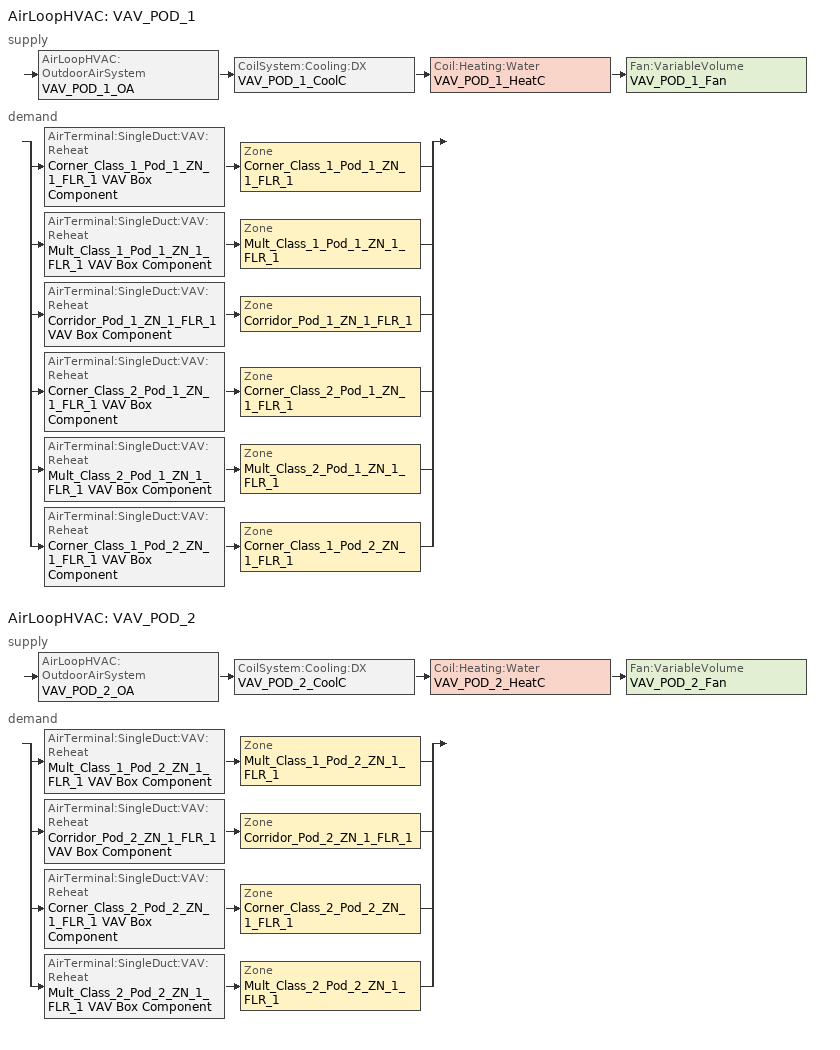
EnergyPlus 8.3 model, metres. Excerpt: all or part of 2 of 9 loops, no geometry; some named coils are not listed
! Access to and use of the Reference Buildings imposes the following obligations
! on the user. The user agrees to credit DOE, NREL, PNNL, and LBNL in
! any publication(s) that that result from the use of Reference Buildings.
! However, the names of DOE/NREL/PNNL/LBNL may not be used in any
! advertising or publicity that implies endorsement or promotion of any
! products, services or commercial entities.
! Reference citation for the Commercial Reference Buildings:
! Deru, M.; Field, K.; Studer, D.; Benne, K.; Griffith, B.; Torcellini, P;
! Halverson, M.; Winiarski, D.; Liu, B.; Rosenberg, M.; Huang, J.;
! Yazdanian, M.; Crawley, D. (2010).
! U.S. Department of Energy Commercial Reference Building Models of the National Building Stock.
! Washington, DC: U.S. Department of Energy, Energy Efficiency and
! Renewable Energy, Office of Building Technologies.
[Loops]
AirLoopHVAC 'VAV_POD_1'
 supply: AirLoopHVAC:OutdoorAirSystem 'VAV_POD_1_OA' > CoilSystem:Cooling:DX 'VAV_POD_1_CoolC' > Coil:Heating:Water 'VAV_POD_1_HeatC' > Fan:VariableVolume 'VAV_POD_1_Fan'
 demand: split
  | AirTerminal:SingleDuct:VAV:Reheat 'Corner_Class_1_Pod_1_ZN_1_FLR_1 VAV Box Component' > Zone 'Corner_Class_1_Pod_1_ZN_1_FLR_1'
  | AirTerminal:SingleDuct:VAV:Reheat 'Mult_Class_1_Pod_1_ZN_1_FLR_1 VAV Box Component' > Zone 'Mult_Class_1_Pod_1_ZN_1_FLR_1'
  | AirTerminal:SingleDuct:VAV:Reheat 'Corridor_Pod_1_ZN_1_FLR_1 VAV Box Component' > Zone 'Corridor_Pod_1_ZN_1_FLR_1'
  | AirTerminal:SingleDuct:VAV:Reheat 'Corner_Class_2_Pod_1_ZN_1_FLR_1 VAV Box Component' > Zone 'Corner_Class_2_Pod_1_ZN_1_FLR_1'
  | AirTerminal:SingleDuct:VAV:Reheat 'Mult_Class_2_Pod_1_ZN_1_FLR_1 VAV Box Component' > Zone 'Mult_Class_2_Pod_1_ZN_1_FLR_1'
  | AirTerminal:SingleDuct:VAV:Reheat 'Corner_Class_1_Pod_2_ZN_1_FLR_1 VAV Box Component' > Zone 'Corner_Class_1_Pod_2_ZN_1_FLR_1'
AirLoopHVAC 'VAV_POD_2'
 supply: AirLoopHVAC:OutdoorAirSystem 'VAV_POD_2_OA' > CoilSystem:Cooling:DX 'VAV_POD_2_CoolC' > Coil:Heating:Water 'VAV_POD_2_HeatC' > Fan:VariableVolume 'VAV_POD_2_Fan'
 demand: split
  | AirTerminal:SingleDuct:VAV:Reheat 'Mult_Class_1_Pod_2_ZN_1_FLR_1 VAV Box Component' > Zone 'Mult_Class_1_Pod_2_ZN_1_FLR_1'
  | AirTerminal:SingleDuct:VAV:Reheat 'Corridor_Pod_2_ZN_1_FLR_1 VAV Box Component' > Zone 'Corridor_Pod_2_ZN_1_FLR_1'
  | AirTerminal:SingleDuct:VAV:Reheat 'Corner_Class_2_Pod_2_ZN_1_FLR_1 VAV Box Component' > Zone 'Corner_Class_2_Pod_2_ZN_1_FLR_1'
  | AirTerminal:SingleDuct:VAV:Reheat 'Mult_Class_2_Pod_2_ZN_1_FLR_1 VAV Box Component' > Zone 'Mult_Class_2_Pod_2_ZN_1_FLR_1'
[Fan:VariableVolume] Availability Schedule=HVACOperationSchd; Pressure Rise {Pa}=1109.648; Maximum Flow Rate {m3/s}=AUTOSIZE; Fan Power Minimum Flow Rate Input Method=FixedFlowRate; Fan Power Minimum Air Flow Rate {m3/s}=0; Motor In Airstream Fraction=1; Fan Power Coefficient 1=0.0407599; Fan Power Coefficient 2=0.088045; Fan Power Coefficient 3=-0.0729261; Fan Power Coefficient 4=0.94374; Fan Power Coefficient 5=0
Name | Fan Total Efficiency | Motor Efficiency
VAV_POD_1_Fan | 0.5915 | 0.91
VAV_POD_2_Fan | 0.58175 | 0.895
[Coil:Cooling:DX:TwoSpeed] Availability Schedule=ALWAYS_ON; High Speed Gross Rated Total Cooling Capacity {W}=AUTOSIZE; High Speed Rated Sensible Heat Ratio=AUTOSIZE; High Speed Gross Rated Cooling COP {W/W}=3.23372; High Speed Rated Air Flow Rate {m3/s}=AUTOSIZE; Total Cooling Capacity Function of Temperature Curve=Measured_CoolCStandard10Ton_CapFT; Total Cooling Capacity Function of Flow Fraction Curve=Measured_CoolCStandard10Ton_CapFF; Energy Input Ratio Function of Temperature Curve=Measured_CoolCStandard10Ton_EIRFT; Energy Input Ratio Function of Flow Fraction Curve=Measured_CoolCStandard10Ton_EIRFFF; Part Load Fraction Correlation Curve=No_PLR_Degredation; Low Speed Gross Rated Total Cooling Capacity {W}=AUTOSIZE; Low Speed Gross Rated Sensible Heat Ratio=AUTOSIZE; Low Speed Gross Rated Cooling COP {W/W}=3.28187; Low Speed Rated Air Flow Rate {m3/s}=AUTOSIZE; Low Speed Total Cooling Capacity Function of Temperature Curve=Measured_LowSpeedCoolCapLSFT; Low Speed Energy Input Ratio Function of Temperature Curve=Measured_LowSpeedCoolEIRLSFT
VAV_POD_1_CoolC DXCoil; VAV_POD_2_CoolC DXCoil
[Coil:Heating:Water] Availability Schedule=ALWAYS_ON; U-Factor Times Area Value {W/K}=AUTOSIZE; Maximum Water Flow Rate {m3/s}=AUTOSIZE; Performance Input Method=UFactorTimesAreaAndDesignWaterFlowRate; Rated Capacity {W}=AUTOSIZE; Rated Inlet Water Temperature {C}=82.2; Rated Inlet Air Temperature {C}=16.6; Rated Outlet Water Temperature {C}=71.1; Rated Outlet Air Temperature {C}=32.2
VAV_POD_1_HeatC; VAV_POD_2_HeatC
[AirTerminal:SingleDuct:VAV:Reheat] Availability Schedule=ALWAYS_ON; Maximum Air Flow Rate {m3/s}=AUTOSIZE; Zone Minimum Air Flow Input Method=Constant; Constant Minimum Air Flow Fraction=0.3; Maximum Hot Water or Steam Flow Rate {m3/s}=AUTOSIZE; Minimum Hot Water or Steam Flow Rate {m3/s}=0; Convergence Tolerance=0.001; Damper Heating Action=NORMAL
Name | Reheat Coil
Corner_Class_1_Pod_1_ZN_1_FLR_1 VAV Box Component | Corner_Class_1_Pod_1_ZN_1_FLR_1 VAV Box Reheat Coil
Corner_Class_1_Pod_2_ZN_1_FLR_1 VAV Box Component | Corner_Class_1_Pod_2_ZN_1_FLR_1 VAV Box Reheat Coil
Corner_Class_2_Pod_1_ZN_1_FLR_1 VAV Box Component | Corner_Class_2_Pod_1_ZN_1_FLR_1 VAV Box Reheat Coil
Corner_Class_2_Pod_2_ZN_1_FLR_1 VAV Box Component | Corner_Class_2_Pod_2_ZN_1_FLR_1 VAV Box Reheat Coil
Corridor_Pod_1_ZN_1_FLR_1 VAV Box Component | Corridor_Pod_1_ZN_1_FLR_1 VAV Box Reheat Coil
Corridor_Pod_2_ZN_1_FLR_1 VAV Box Component | Corridor_Pod_2_ZN_1_FLR_1 VAV Box Reheat Coil
Mult_Class_1_Pod_1_ZN_1_FLR_1 VAV Box Component | Mult_Class_1_Pod_1_ZN_1_FLR_1 VAV Box Reheat Coil
Mult_Class_1_Pod_2_ZN_1_FLR_1 VAV Box Component | Mult_Class_1_Pod_2_ZN_1_FLR_1 VAV Box Reheat Coil
Mult_Class_2_Pod_1_ZN_1_FLR_1 VAV Box Component | Mult_Class_2_Pod_1_ZN_1_FLR_1 VAV Box Reheat Coil
Mult_Class_2_Pod_2_ZN_1_FLR_1 VAV Box Component | Mult_Class_2_Pod_2_ZN_1_FLR_1 VAV Box Reheat Coil
[Zone equipment]
Corner_Class_1_Pod_1_ZN_1_FLR_1: Corner_Class_1_Pod_1_ZN_1_FLR_1 VAV Box Component
Corner_Class_1_Pod_2_ZN_1_FLR_1: Corner_Class_1_Pod_2_ZN_1_FLR_1 VAV Box Component
Corner_Class_2_Pod_1_ZN_1_FLR_1: Corner_Class_2_Pod_1_ZN_1_FLR_1 VAV Box Component
Corner_Class_2_Pod_2_ZN_1_FLR_1: Corner_Class_2_Pod_2_ZN_1_FLR_1 VAV Box Component
Corridor_Pod_1_ZN_1_FLR_1: Corridor_Pod_1_ZN_1_FLR_1 VAV Box Component
Corridor_Pod_2_ZN_1_FLR_1: Corridor_Pod_2_ZN_1_FLR_1 VAV Box Component
Mult_Class_1_Pod_1_ZN_1_FLR_1: Mult_Class_1_Pod_1_ZN_1_FLR_1 VAV Box Component
Mult_Class_1_Pod_2_ZN_1_FLR_1: Mult_Class_1_Pod_2_ZN_1_FLR_1 VAV Box Component
Mult_Class_2_Pod_1_ZN_1_FLR_1: Mult_Class_2_Pod_1_ZN_1_FLR_1 VAV Box Component
Mult_Class_2_Pod_2_ZN_1_FLR_1: Mult_Class_2_Pod_2_ZN_1_FLR_1 VAV Box Component
[Sizing:Zone] Zone Cooling Design Supply Air Temperature Input Method=SupplyAirTemperature; Zone Cooling Design Supply Air Temperature {C}=12.8; Zone Heating Design Supply Air Temperature Input Method=SupplyAirTemperature; Zone Heating Design Supply Air Temperature {C}=50; Zone Cooling Design Supply Air Humidity Ratio {kgWater/kgDryAir}=0.0085; Zone Heating Design Supply Air Humidity Ratio {kgWater/kgDryAir}=0.008; Cooling Design Air Flow Method=DesignDay; Heating Design Air Flow Method=DesignDay
Name | Design Specification Outdoor Air Object
Corner_Class_1_Pod_1_ZN_1_FLR_1 | SZ DSOA Corner_Class_1_Pod_1_ZN_1_FLR_1
Corner_Class_1_Pod_2_ZN_1_FLR_1 | SZ DSOA Corner_Class_1_Pod_2_ZN_1_FLR_1
Corner_Class_2_Pod_1_ZN_1_FLR_1 | SZ DSOA Corner_Class_2_Pod_1_ZN_1_FLR_1
Corner_Class_2_Pod_2_ZN_1_FLR_1 | SZ DSOA Corner_Class_2_Pod_2_ZN_1_FLR_1
Corridor_Pod_1_ZN_1_FLR_1 | SZ DSOA Corridor_Pod_1_ZN_1_FLR_1
Corridor_Pod_2_ZN_1_FLR_1 | SZ DSOA Corridor_Pod_2_ZN_1_FLR_1
Mult_Class_1_Pod_1_ZN_1_FLR_1 | SZ DSOA Mult_Class_1_Pod_1_ZN_1_FLR_1
Mult_Class_1_Pod_2_ZN_1_FLR_1 | SZ DSOA Mult_Class_1_Pod_2_ZN_1_FLR_1
Mult_Class_2_Pod_1_ZN_1_FLR_1 | SZ DSOA Mult_Class_2_Pod_1_ZN_1_FLR_1
Mult_Class_2_Pod_2_ZN_1_FLR_1 | SZ DSOA Mult_Class_2_Pod_2_ZN_1_FLR_1
[DesignSpecification:OutdoorAir]
Name | Outdoor Air Method | Outdoor Air Flow per Person {m3/s-person} | Outdoor Air Flow per Zone Floor Area {m3/s-m2}
SZ DSOA Corner_Class_1_Pod_1_ZN_1_FLR_1; SZ DSOA Corner_Class_1_Pod_2_ZN_1_FLR_1; SZ DSOA Corner_Class_2_Pod_1_ZN_1_FLR_1; SZ DSOA Corner_Class_2_Pod_2_ZN_1_FLR_1; SZ DSOA Mult_Class_1_Pod_1_ZN_1_FLR_1; SZ DSOA Mult_Class_1_Pod_2_ZN_1_FLR_1; SZ DSOA Mult_Class_2_Pod_1_ZN_1_FLR_1; SZ DSOA Mult_Class_2_Pod_2_ZN_1_FLR_1 | Flow/Person | 0.008
SZ DSOA Corridor_Pod_1_ZN_1_FLR_1; SZ DSOA Corridor_Pod_2_ZN_1_FLR_1 | Flow/Area |  | 0.0005
[ZoneControl:Thermostat] Control Type Schedule=Dual Zone Control Type Sched
Name | Zone or ZoneList | Control 1
Corner_Class_1_Pod_1_ZN_1_FLR_1 Thermostat | Corner_Class_1_Pod_1_ZN_1_FLR_1 | Corner_Class_1_Pod_1_ZN_1_FLR_1 DualSPSched
Corner_Class_1_Pod_2_ZN_1_FLR_1 Thermostat | Corner_Class_1_Pod_2_ZN_1_FLR_1 | Corner_Class_1_Pod_2_ZN_1_FLR_1 DualSPSched
Corner_Class_2_Pod_1_ZN_1_FLR_1 Thermostat | Corner_Class_2_Pod_1_ZN_1_FLR_1 | Corner_Class_2_Pod_1_ZN_1_FLR_1 DualSPSched
Corner_Class_2_Pod_2_ZN_1_FLR_1 Thermostat | Corner_Class_2_Pod_2_ZN_1_FLR_1 | Corner_Class_2_Pod_2_ZN_1_FLR_1 DualSPSched
Corridor_Pod_1_ZN_1_FLR_1 Thermostat | Corridor_Pod_1_ZN_1_FLR_1 | Corridor_Pod_1_ZN_1_FLR_1 DualSPSched
Corridor_Pod_2_ZN_1_FLR_1 Thermostat | Corridor_Pod_2_ZN_1_FLR_1 | Corridor_Pod_2_ZN_1_FLR_1 DualSPSched
Mult_Class_1_Pod_1_ZN_1_FLR_1 Thermostat | Mult_Class_1_Pod_1_ZN_1_FLR_1 | Mult_Class_1_Pod_1_ZN_1_FLR_1 DualSPSched
Mult_Class_1_Pod_2_ZN_1_FLR_1 Thermostat | Mult_Class_1_Pod_2_ZN_1_FLR_1 | Mult_Class_1_Pod_2_ZN_1_FLR_1 DualSPSched
Mult_Class_2_Pod_1_ZN_1_FLR_1 Thermostat | Mult_Class_2_Pod_1_ZN_1_FLR_1 | Mult_Class_2_Pod_1_ZN_1_FLR_1 DualSPSched
Mult_Class_2_Pod_2_ZN_1_FLR_1 Thermostat | Mult_Class_2_Pod_2_ZN_1_FLR_1 | Mult_Class_2_Pod_2_ZN_1_FLR_1 DualSPSched
[ThermostatSetpoint:DualSetpoint]
Name | Heating Setpoint Temperature Schedule | Cooling Setpoint Temperature Schedule
Corner_Class_1_Pod_1_ZN_1_FLR_1 DualSPSched; Corner_Class_1_Pod_2_ZN_1_FLR_1 DualSPSched; Corner_Class_2_Pod_1_ZN_1_FLR_1 DualSPSched; Corner_Class_2_Pod_2_ZN_1_FLR_1 DualSPSched; Mult_Class_1_Pod_1_ZN_1_FLR_1 DualSPSched; Mult_Class_1_Pod_2_ZN_1_FLR_1 DualSPSched; Mult_Class_2_Pod_1_ZN_1_FLR_1 DualSPSched; Mult_Class_2_Pod_2_ZN_1_FLR_1 DualSPSched | HTGSETP_SCH | CLGSETP_SCH
Corridor_Pod_1_ZN_1_FLR_1 DualSPSched; Corridor_Pod_2_ZN_1_FLR_1 DualSPSched | HTGSETP_SCH_BathCorrMechKitchen | CLGSETP_SCH_BathCorrMechKitchen
[SetpointManager:Scheduled] Control Variable=Temperature; Schedule=Seasonal-Reset-Supply-Air-Temp-Sch
Name | Setpoint Node or NodeList
VAV_POD_1 SAT setpoint | VAV_POD_1 Supply Equipment Outlet Node
VAV_POD_2 SAT setpoint | VAV_POD_2 Supply Equipment Outlet Node
[Sizing:System] Type of Load to Size On=Sensible; Design Outdoor Air Flow Rate {m3/s}=AUTOSIZE; Central Heating Maximum System Air Flow Ratio=0.3; Preheat Design Temperature {C}=7; Preheat Design Humidity Ratio {kgWater/kgDryAir}=0.008; Precool Design Temperature {C}=12.8; Precool Design Humidity Ratio {kgWater/kgDryAir}=0.008; Central Cooling Design Supply Air Temperature {C}=12.8; Central Heating Design Supply Air Temperature {C}=16.7; Type of Zone Sum to Use=NonCoincident; 100% Outdoor Air in Cooling=No; 100% Outdoor Air in Heating=No; Central Cooling Design Supply Air Humidity Ratio {kgWater/kgDryAir}=0.0085; Central Heating Design Supply Air Humidity Ratio {kgWater/kgDryAir}=0.008; Cooling Supply Air Flow Rate Method=DesignDay; Heating Supply Air Flow Rate Method=DesignDay; System Outdoor Air Method=ZoneSum; Zone Maximum Outdoor Air Fraction=1; Cooling Design Capacity Method=CoolingDesignCapacity; Cooling Design Capacity {W}=autosize; Heating Design Capacity Method=HeatingDesignCapacity; Heating Design Capacity {W}=autosize; Central Cooling Capacity Control Method=OnOff
VAV_POD_1; VAV_POD_2
[Controller:OutdoorAir] Minimum Outdoor Air Flow Rate {m3/s}=AUTOSIZE; Maximum Outdoor Air Flow Rate {m3/s}=AUTOSIZE; Economizer Control Type=DifferentialDryBulb; Economizer Control Action Type=ModulateFlow; Economizer Maximum Limit Dry-Bulb Temperature {C}=28; Economizer Maximum Limit Enthalpy {J/kg}=64000; Economizer Minimum Limit Dry-Bulb Temperature {C}=-100; Lockout Type=NoLockout; Minimum Limit Type=FixedMinimum; Minimum Outdoor Air Schedule=MinOA_Sched
VAV_POD_1_OA_Controller; VAV_POD_2_OA_Controller
[Controller:WaterCoil] Control Variable=Temperature; Action=Normal; Actuator Variable=Flow; Controller Convergence Tolerance {deltaC}=0.0001; Maximum Actuated Flow {m3/s}=AUTOSIZE; Minimum Actuated Flow {m3/s}=0
VAV_POD_1_HeatC_Controller; VAV_POD_2_HeatC_Controller
[AirLoopHVAC] Design Supply Air Flow Rate {m3/s}=AUTOSIZE
VAV_POD_1; VAV_POD_2
[CoilSystem:Cooling:DX] Availability Schedule=ALWAYS_ON
Name | Cooling Coil
VAV_POD_1_CoolC | VAV_POD_1_CoolC DXCoil
VAV_POD_2_CoolC | VAV_POD_2_CoolC DXCoil
[SetpointManager:MixedAir] Control Variable=Temperature
Name | Setpoint Node or NodeList
VAV_POD_1_CoolC SAT Manager | VAV_POD_1_CoolC-VAV_POD_1_HeatCNode
VAV_POD_1_HeatC SAT Manager | VAV_POD_1_HeatC-VAV_POD_1_FanNode
VAV_POD_1_OAMixed Air Temp Manager | VAV_POD_1_OA-VAV_POD_1_CoolCNode
VAV_POD_2_CoolC SAT Manager | VAV_POD_2_CoolC-VAV_POD_2_HeatCNode
VAV_POD_2_HeatC SAT Manager | VAV_POD_2_HeatC-VAV_POD_2_FanNode
VAV_POD_2_OAMixed Air Temp Manager | VAV_POD_2_OA-VAV_POD_2_CoolCNode
[EnergyManagementSystem:Sensor]
Cooling_Coil_5: VAV_POD_1_COOLC DXCOIL; Cooling Coil Electric Energy
Cooling_Coil_6: VAV_POD_2_COOLC DXCOIL; Cooling Coil Electric Energy
CORNER_CLASS_1_POD_1_ZN_1_FLR_1_T: CORNER_CLASS_1_POD_1_ZN_1_FLR_1; Zone Mean Air Temperature
CORNER_CLASS_1_POD_2_ZN_1_FLR_1_T: CORNER_CLASS_1_POD_2_ZN_1_FLR_1; Zone Mean Air Temperature
CORNER_CLASS_2_POD_1_ZN_1_FLR_1_T: CORNER_CLASS_2_POD_1_ZN_1_FLR_1; Zone Mean Air Temperature
CORNER_CLASS_2_POD_2_ZN_1_FLR_1_T: CORNER_CLASS_2_POD_2_ZN_1_FLR_1; Zone Mean Air Temperature
CORRIDOR_POD_1_ZN_1_FLR_1_T: CORRIDOR_POD_1_ZN_1_FLR_1; Zone Mean Air Temperature
CORRIDOR_POD_2_ZN_1_FLR_1_T: CORRIDOR_POD_2_ZN_1_FLR_1; Zone Mean Air Temperature
MULT_CLASS_1_POD_1_ZN_1_FLR_1_T: MULT_CLASS_1_POD_1_ZN_1_FLR_1; Zone Mean Air Temperature
MULT_CLASS_1_POD_2_ZN_1_FLR_1_T: MULT_CLASS_1_POD_2_ZN_1_FLR_1; Zone Mean Air Temperature
MULT_CLASS_2_POD_1_ZN_1_FLR_1_T: MULT_CLASS_2_POD_1_ZN_1_FLR_1; Zone Mean Air Temperature
MULT_CLASS_2_POD_2_ZN_1_FLR_1_T: MULT_CLASS_2_POD_2_ZN_1_FLR_1; Zone Mean Air Temperature
Corner_Class_1_Pod_1_ZN_1_FLR_1_H: Corner_Class_1_Pod_1_ZN_1_FLR_1 VAV Box Reheat Coil; Heating Coil Heating Energy
Corner_Class_1_Pod_2_ZN_1_FLR_1_H: Corner_Class_1_Pod_2_ZN_1_FLR_1 VAV Box Reheat Coil; Heating Coil Heating Energy
Corner_Class_2_Pod_1_ZN_1_FLR_1_H: Corner_Class_2_Pod_1_ZN_1_FLR_1 VAV Box Reheat Coil; Heating Coil Heating Energy
Corner_Class_2_Pod_2_ZN_1_FLR_1_H: Corner_Class_2_Pod_2_ZN_1_FLR_1 VAV Box Reheat Coil; Heating Coil Heating Energy
Corridor_Pod_1_ZN_1_FLR_1_H: Corridor_Pod_1_ZN_1_FLR_1 VAV Box Reheat Coil; Heating Coil Heating Energy
Corridor_Pod_2_ZN_1_FLR_1_H: Corridor_Pod_2_ZN_1_FLR_1 VAV Box Reheat Coil; Heating Coil Heating Energy
Mult_Class_1_Pod_1_ZN_1_FLR_1_H: Mult_Class_1_Pod_1_ZN_1_FLR_1 VAV Box Reheat Coil; Heating Coil Heating Energy
Mult_Class_1_Pod_2_ZN_1_FLR_1_H: Mult_Class_1_Pod_2_ZN_1_FLR_1 VAV Box Reheat Coil; Heating Coil Heating Energy
Mult_Class_2_Pod_1_ZN_1_FLR_1_H: Mult_Class_2_Pod_1_ZN_1_FLR_1 VAV Box Reheat Coil; Heating Coil Heating Energy
Mult_Class_2_Pod_2_ZN_1_FLR_1_H: Mult_Class_2_Pod_2_ZN_1_FLR_1 VAV Box Reheat Coil; Heating Coil Heating Energy
[Schedule:Compact]
ALWAYS_ON: Through: 12/31, For: AllDays, Until: 24:00, 1
CLGSETP_SCH: Through: 6/30, For: SummerDesignDay, Until: 24:00, 24, For: WeekEnds Holidays WinterDesignDay, Until: 24:00, 27, For: AllOtherDays, Until: 06:00, 27, Until: 21:00, 24, Until: 24:00, 27, Through: 9/1, For: SummerDesignDay, Until: 24:00, 24, For: WeekEnds Holidays WinterDesignDay, Until: 24:00, 27, For: AllOtherDays, Until: 07:00, 27, Until: 18:00, 24, Until: 24:00, 27, Through: 12/31, For: SummerDesignDay, Until: 24:00, 24, For: WeekEnds Holidays WinterDesignDay, Until: 24:00, 27, For: AllOtherDays, Until: 06:00, 27, Until: 21:00, 24, Until: 24:00, 27
CLGSETP_SCH_BathCorrMechKitchen: Through: 12/31, For: SummerDesignDay, Until: 06:00, 27, Until: 21:00, 24, Until: 24:00, 27, For: AllOtherDays, Until: 24:00, 27
HTGSETP_SCH: Through: 6/30, For: WinterDesignDay, Until: 24:00, 21, For: WeekEnds Holidays SummerDesignDay, Until: 24:00, 16, For: AllOtherDays, Until: 06:00, 16, Until: 21:00, 21, Until: 24:00, 16, Through: 9/1, For: WinterDesignDay, Until: 24:00, 21, For: WeekEnds Holidays SummerDesignDay, Until: 24:00, 16, For: AllOtherDays, Until: 07:00, 16, Until: 18:00, 21, Until: 24:00, 16, Through: 12/31, For: WinterDesignDay, Until: 24:00, 21, For: WeekEnds Holidays SummerDesignDay, Until: 24:00, 16, For: AllOtherDays, Until: 06:00, 16, Until: 21:00, 21, Until: 24:00, 16
HTGSETP_SCH_BathCorrMechKitchen: Through: 12/31, For: WinterDesignDay, Until: 06:00, 16, Until: 21:00, 21, Until: 24:00, 16, For: AllOtherDays, Until: 24:00, 16
HVACOperationSchd; MinOA_Sched: Through: 12/31, For: Weekdays SummerDesignDay, Until: 06:00, 0, Until: 21:00, 1, Until: 24:00, 0, For: AllOtherDays, Until: 24:00, 0
Seasonal-Reset-Supply-Air-Temp-Sch: Through: 12/31, For: AllDays, Until: 24:00, 12.8
Dual Zone Control Type Sched: Through: 12/31, For: AllDays, Until: 24:00, 4
[Curve:Quadratic] Coefficient3 x**2=0
Name | Coefficient1 Constant | Coefficient2 x | Minimum Value of x | Maximum Value of x
Measured_CoolCStandard10Ton_CapFF | 0.7685 | 0.2315 | 0.776 | 1.197
Measured_CoolCStandard10Ton_EIRFFF | 1.192 | -0.1917 | 0.776 | 1.197
No_PLR_Degredation | 1 | 0 | 0 | 1
[Curve:Biquadratic] Minimum Value of x=11.1; Maximum Value of x=29.4; Minimum Value of y=10; Maximum Value of y=50.3
Name | Coefficient1 Constant | Coefficient2 x | Coefficient3 x**2 | Coefficient4 y | Coefficient5 y**2 | Coefficient6 x*y
Measured_LowSpeedCoolCapLSFT | 0.4136 | 0.03105 | 0 | 0.006952 | -0.0002128 | 0
Measured_CoolCStandard10Ton_CapFT | 0.52357 | 0.03478 | 0 | -0.001915 | -0.00010838 | 0
Measured_LowSpeedCoolEIRLSFT | 1.1389 | -0.04518 | 0.0014298 | 0.006044 | 0.0006745 | -0.0012325
Measured_CoolCStandard10Ton_EIRFT | 0.9847 | -0.04285 | 0.0013562 | 0.009934 | 0.0006398 | -0.001169
